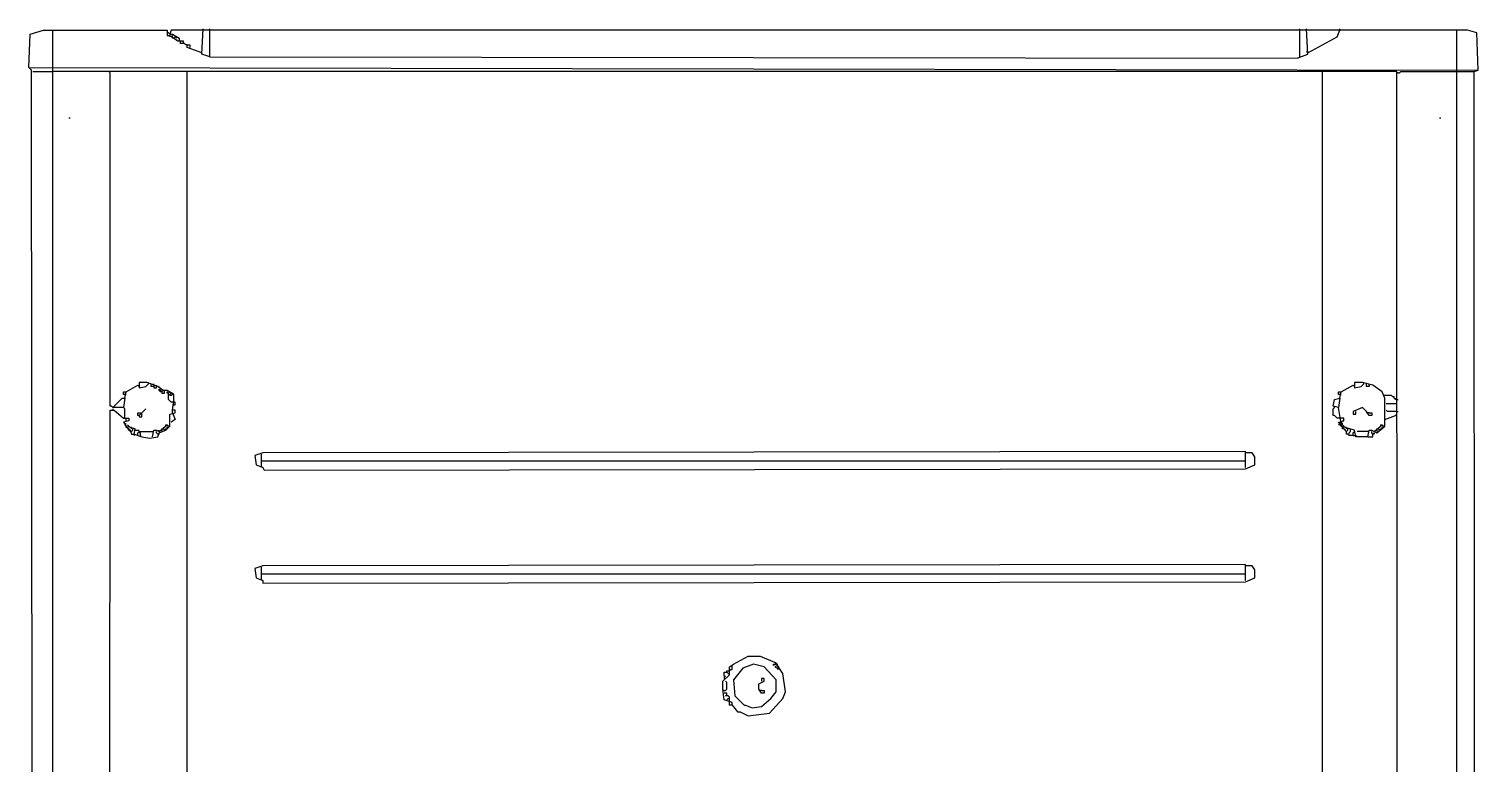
# Model space of a CAD drawing. Extents: x 3792242 to 5145247, y -1546315 to -1031918.
# Drawn here: x 3993048 to 3993818, y -1520809 to -1520419 of the extents above; entities that cross this region are included whole.
import ezdxf

# ---------------------------------------------------------------- set-up
doc = ezdxf.new("R2010")
doc.units = 0
doc.header["$MEASUREMENT"] = 0
doc.layers.add('ZZ-chladenie', color=133, linetype='CONTINUOUS')

msp = doc.modelspace()

# ---------------------------------------------------------------- linework, layer by layer
at = {"layer": 'ZZ-chladenie'}
for p, q in [((3993048.468, -1520439.647), (3993049.174, -1520421.996)), ((3993049.174, -1520421.996), (3993056.235, -1520419.877)), ((3993056.235, -1520419.877), (3993121.898, -1520419.877)), ((3993061.177, -1522107.345), (3993061.177, -1520419.877)), ((3993121.898, -1520419.877), (3993121.898, -1520422.701)), ((3993122.603, -1520421.289), (3993121.898, -1520421.289)), ((3993121.898, -1520422.701), (3993123.31, -1520422.701)), ((3993123.31, -1520421.996), (3993122.603, -1520421.289)), ((3993124.015, -1520419.877), (3993123.31, -1520421.996)), ((3993123.31, -1520421.996), (3993124.722, -1520421.996)), ((3993123.31, -1520422.701), (3993123.31, -1520423.408)), ((3993123.31, -1520422.701), (3993127.546, -1520425.526)), ((3993812.418, -1520419.877), (3993124.015, -1520419.877)), ((3993124.722, -1520421.996), (3993128.252, -1520424.114)), ((3993124.722, -1520423.408), (3993124.722, -1520422.701)), ((3993124.722, -1520424.114), (3993124.722, -1520423.408)), ((3993125.427, -1520424.114), (3993124.722, -1520424.114)), ((3993125.427, -1520424.114), (3993126.134, -1520423.408)), ((3993126.134, -1520423.408), (3993126.84, -1520424.114)), ((3993126.84, -1520424.82), (3993126.84, -1520425.526)), ((3993127.546, -1520425.526), (3993130.37, -1520425.526)), ((3993128.252, -1520424.114), (3993128.252, -1520425.526)), ((3993128.958, -1520426.938), (3993128.958, -1520425.526)), ((3993130.37, -1520425.526), (3993130.37, -1520426.938)), ((3993140.255, -1520432.587), (3993140.961, -1520419.172)), ((3993144.491, -1520433.999), (3993144.491, -1520419.172)), ((3993723.455, -1520433.999), (3993723.455, -1520419.172)), ((3993727.691, -1520432.587), (3993726.985, -1520419.172)), ((3993727.691, -1520431.88), (3993743.224, -1520423.408)), ((3993743.224, -1520423.408), (3993744.636, -1520419.877)), ((3993744.636, -1520419.877), (3993744.636, -1520419.172)), ((3993806.769, -1521486.018), (3993806.769, -1520419.877)), ((3993817.36, -1520421.289), (3993812.418, -1520419.877)), ((3993818.066, -1520441.059), (3993817.36, -1520421.289)), ((3993130.37, -1520426.938), (3993128.958, -1520426.938)), ((3993131.076, -1520426.938), (3993130.37, -1520426.938)), ((3993131.782, -1520427.644), (3993131.076, -1520426.938)), ((3993132.489, -1520427.644), (3993131.782, -1520427.644)), ((3993132.489, -1520429.056), (3993132.489, -1520427.644)), ((3993132.489, -1520427.644), (3993133.901, -1520427.644)), ((3993140.255, -1520431.88), (3993132.489, -1520429.056)), ((3993133.901, -1520427.644), (3993133.901, -1520429.056)), ((3993144.491, -1520433.999), (3993140.255, -1520432.587)), ((3993722.043, -1520434.704), (3993727.691, -1520432.587)), ((3993727.691, -1520431.88), (3993726.985, -1520431.175)), ((3993049.88, -1520441.059), (3993048.468, -1520439.647)), ((3993048.468, -1520439.647), (3993818.066, -1520441.059)), ((3993144.491, -1520433.999), (3993722.043, -1520434.704)), ((3993051.293, -1522107.345), (3993049.88, -1520441.059)), ((3993050.586, -1520441.765), (3993061.177, -1520441.765)), ((3993774.997, -1520441.765), (3993061.177, -1520441.765)), ((3993091.537, -1520442.471), (3993090.831, -1520441.765)), ((3993091.537, -1520619.691), (3993091.537, -1520442.471)), ((3993132.489, -1520818.797), (3993132.489, -1520441.765)), ((3993735.458, -1522107.345), (3993735.458, -1520441.765)), ((3993775.823, -1522107.345), (3993774.997, -1520441.765)), ((3993775.703, -1520442.471), (3993774.997, -1520442.471)), ((3993775.703, -1520442.471), (3993776.409, -1520442.471)), ((3993776.409, -1520442.471), (3993777.115, -1520441.765)), ((3993777.115, -1520441.765), (3993806.769, -1520441.765)), ((3993806.769, -1520441.765), (3993815.948, -1520441.765)), ((3993815.948, -1520441.765), (3993818.066, -1520441.059)), ((3993816.648, -1521961.65), (3993815.948, -1520441.765)), ((3993069.649, -1520466.477), (3993070.356, -1520466.477)), ((3993797.591, -1520466.477), (3993798.297, -1520466.477)), ((3993100.01, -1520611.924), (3993106.364, -1520608.394)), ((3993106.364, -1520608.394), (3993107.07, -1520609.1)), ((3993111.307, -1520606.982), (3993107.07, -1520606.982)), ((3993107.07, -1520606.982), (3993107.07, -1520609.806)), ((3993107.07, -1520609.806), (3993110.6, -1520609.1)), ((3993110.6, -1520609.1), (3993112.013, -1520607.688)), ((3993116.955, -1520609.1), (3993111.307, -1520606.982)), ((3993112.013, -1520607.688), (3993112.013, -1520606.982)), ((3993113.425, -1520609.1), (3993113.425, -1520607.688)), ((3993114.837, -1520609.1), (3993113.425, -1520609.1)), ((3993114.837, -1520608.394), (3993114.837, -1520607.688)), ((3993114.837, -1520608.394), (3993114.837, -1520609.1)), ((3993114.837, -1520609.1), (3993114.837, -1520609.806)), ((3993114.837, -1520609.806), (3993116.249, -1520609.806)), ((3993116.249, -1520609.1), (3993116.249, -1520608.394)), ((3993116.249, -1520609.806), (3993116.249, -1520609.1)), ((3993119.779, -1520611.218), (3993116.955, -1520609.1)), ((3993117.661, -1520609.806), (3993117.661, -1520609.1)), ((3993745.343, -1520611.924), (3993751.697, -1520608.394)), ((3993751.697, -1520608.394), (3993752.403, -1520609.1)), ((3993756.639, -1520606.982), (3993752.403, -1520606.982)), ((3993752.403, -1520606.982), (3993752.403, -1520609.806)), ((3993752.403, -1520609.806), (3993755.934, -1520609.1)), ((3993755.934, -1520609.1), (3993757.346, -1520607.688)), ((3993762.288, -1520608.394), (3993756.639, -1520606.982)), ((3993757.346, -1520607.688), (3993757.346, -1520606.982)), ((3993758.758, -1520609.1), (3993758.758, -1520607.688)), ((3993760.17, -1520609.1), (3993758.758, -1520609.1)), ((3993760.17, -1520608.394), (3993760.17, -1520607.688)), ((3993760.17, -1520608.394), (3993760.17, -1520609.1)), ((3993767.23, -1520611.924), (3993762.288, -1520608.394)), ((3993092.95, -1520620.397), (3993097.892, -1520615.454)), ((3993097.892, -1520615.454), (3993099.304, -1520615.454)), ((3993098.598, -1520613.336), (3993098.598, -1520611.924)), ((3993098.598, -1520611.924), (3993100.01, -1520611.924)), ((3993099.304, -1520613.336), (3993098.598, -1520613.336)), ((3993099.304, -1520615.454), (3993098.598, -1520620.397)), ((3993099.304, -1520615.454), (3993100.01, -1520611.924)), ((3993099.304, -1520613.336), (3993100.01, -1520613.336)), ((3993117.661, -1520611.218), (3993117.661, -1520610.512)), ((3993117.661, -1520610.512), (3993118.367, -1520611.218)), ((3993118.367, -1520611.924), (3993117.661, -1520611.218)), ((3993118.367, -1520611.218), (3993119.073, -1520610.512)), ((3993118.367, -1520611.218), (3993119.073, -1520611.924)), ((3993119.073, -1520611.924), (3993118.367, -1520611.924)), ((3993119.073, -1520610.512), (3993119.779, -1520611.218)), ((3993119.073, -1520611.924), (3993119.779, -1520611.218)), ((3993119.073, -1520611.924), (3993119.073, -1520612.63)), ((3993119.073, -1520612.63), (3993120.486, -1520612.63)), ((3993120.486, -1520611.218), (3993119.779, -1520611.218)), ((3993121.898, -1520611.218), (3993119.779, -1520611.218)), ((3993120.486, -1520611.924), (3993120.486, -1520611.218)), ((3993120.486, -1520612.63), (3993120.486, -1520611.924)), ((3993125.427, -1520613.336), (3993121.898, -1520611.218)), ((3993121.898, -1520612.63), (3993121.898, -1520611.924)), ((3993121.898, -1520611.924), (3993122.603, -1520612.63)), ((3993122.603, -1520612.63), (3993121.898, -1520612.63)), ((3993122.603, -1520612.63), (3993123.31, -1520611.924)), ((3993122.603, -1520616.16), (3993122.603, -1520612.63)), ((3993123.31, -1520616.866), (3993122.603, -1520616.16)), ((3993123.31, -1520611.924), (3993124.015, -1520612.63)), ((3993123.31, -1520613.336), (3993124.015, -1520612.63)), ((3993123.31, -1520614.042), (3993123.31, -1520613.336)), ((3993124.015, -1520614.042), (3993123.31, -1520614.042)), ((3993124.015, -1520617.572), (3993123.31, -1520616.866)), ((3993124.722, -1520612.63), (3993124.015, -1520612.63)), ((3993124.722, -1520613.336), (3993124.015, -1520614.042)), ((3993124.722, -1520617.572), (3993124.015, -1520617.572)), ((3993124.722, -1520613.336), (3993124.722, -1520612.63)), ((3993124.722, -1520621.809), (3993125.427, -1520616.866)), ((3993126.134, -1520617.572), (3993124.722, -1520617.572)), ((3993125.427, -1520616.866), (3993125.427, -1520613.336)), ((3993126.134, -1520618.985), (3993126.134, -1520617.572)), ((3993741.107, -1520619.691), (3993741.812, -1520616.16)), ((3993741.812, -1520616.16), (3993744.636, -1520615.454)), ((3993743.931, -1520613.336), (3993743.931, -1520611.924)), ((3993743.931, -1520611.924), (3993745.343, -1520611.924)), ((3993744.636, -1520613.336), (3993743.931, -1520613.336)), ((3993744.636, -1520615.454), (3993743.931, -1520620.397)), ((3993744.636, -1520615.454), (3993745.343, -1520611.924)), ((3993744.636, -1520613.336), (3993745.343, -1520613.336)), ((3993768.642, -1520615.454), (3993767.23, -1520611.924)), ((3993772.173, -1520614.042), (3993767.936, -1520614.042)), ((3993768.642, -1520626.751), (3993768.642, -1520615.454)), ((3993772.879, -1520614.748), (3993772.173, -1520614.042)), ((3993773.585, -1520614.748), (3993772.879, -1520614.748)), ((3993773.585, -1520615.454), (3993773.585, -1520614.748)), ((3993774.291, -1520616.16), (3993773.585, -1520615.454)), ((3993774.997, -1520616.16), (3993774.291, -1520615.454)), ((3993774.997, -1520616.16), (3993774.291, -1520616.16)), ((3993774.997, -1520616.16), (3993775.703, -1520616.16)), ((3993090.831, -1522107.345), (3993091.537, -1520621.809)), ((3993092.243, -1520619.691), (3993091.537, -1520619.691)), ((3993091.537, -1520621.809), (3993093.655, -1520621.809)), ((3993092.95, -1520620.397), (3993092.243, -1520619.691)), ((3993098.598, -1520620.397), (3993092.95, -1520620.397)), ((3993092.95, -1520621.103), (3993092.95, -1520621.809)), ((3993093.655, -1520621.809), (3993098.598, -1520626.045)), ((3993099.304, -1520621.103), (3993098.598, -1520620.397)), ((3993099.304, -1520626.045), (3993099.304, -1520621.103)), ((3993106.364, -1520624.633), (3993106.364, -1520623.221)), ((3993106.364, -1520623.221), (3993107.776, -1520623.221)), ((3993107.07, -1520624.633), (3993106.364, -1520624.633)), ((3993107.776, -1520623.927), (3993107.07, -1520624.633)), ((3993107.07, -1520624.633), (3993107.07, -1520625.339)), ((3993107.07, -1520625.339), (3993108.482, -1520625.339)), ((3993107.776, -1520623.221), (3993107.776, -1520623.927)), ((3993108.482, -1520623.221), (3993109.188, -1520622.515)), ((3993108.482, -1520625.339), (3993108.482, -1520623.221)), ((3993109.188, -1520622.515), (3993109.895, -1520621.809)), ((3993109.895, -1520621.809), (3993110.6, -1520621.103)), ((3993123.31, -1520623.927), (3993126.134, -1520623.221)), ((3993123.31, -1520630.282), (3993123.31, -1520623.927)), ((3993124.722, -1520618.985), (3993126.134, -1520618.985)), ((3993124.722, -1520623.221), (3993124.722, -1520621.809)), ((3993126.134, -1520621.809), (3993124.722, -1520621.809)), ((3993124.722, -1520623.221), (3993126.134, -1520626.751)), ((3993126.134, -1520623.221), (3993126.134, -1520621.809)), ((3993743.931, -1520620.397), (3993741.107, -1520619.691)), ((3993741.107, -1520621.103), (3993741.812, -1520620.397)), ((3993741.107, -1520624.633), (3993741.107, -1520621.103)), ((3993741.812, -1520624.633), (3993741.107, -1520624.633)), ((3993741.812, -1520620.397), (3993741.812, -1520619.691)), ((3993742.519, -1520625.339), (3993741.812, -1520624.633)), ((3993743.224, -1520626.045), (3993742.519, -1520625.339)), ((3993745.343, -1520628.869), (3993743.931, -1520620.397)), ((3993756.639, -1520620.397), (3993751.697, -1520622.515)), ((3993751.697, -1520622.515), (3993751.697, -1520623.927)), ((3993751.697, -1520623.927), (3993753.11, -1520623.927)), ((3993753.11, -1520623.927), (3993753.11, -1520622.515)), ((3993758.758, -1520622.515), (3993756.639, -1520620.397)), ((3993760.17, -1520624.633), (3993758.758, -1520622.515)), ((3993760.17, -1520623.221), (3993759.464, -1520623.221)), ((3993760.17, -1520623.221), (3993761.582, -1520623.221)), ((3993761.582, -1520624.633), (3993760.17, -1520624.633)), ((3993761.582, -1520623.221), (3993761.582, -1520624.633)), ((3993768.642, -1520626.751), (3993774.291, -1520624.633)), ((3993769.348, -1520618.278), (3993774.997, -1520618.278)), ((3993770.055, -1520622.515), (3993769.348, -1520621.809)), ((3993774.997, -1520622.515), (3993770.055, -1520622.515)), ((3993774.291, -1520624.633), (3993774.997, -1520623.927)), ((3993774.997, -1520622.515), (3993775.703, -1520622.515)), ((3993098.598, -1520626.045), (3993101.422, -1520626.045)), ((3993101.422, -1520627.457), (3993098.598, -1520628.163)), ((3993098.598, -1520628.163), (3993101.422, -1520632.399)), ((3993099.304, -1520629.575), (3993100.01, -1520628.869)), ((3993100.01, -1520630.282), (3993099.304, -1520629.575)), ((3993100.01, -1520627.457), (3993100.01, -1520626.045)), ((3993100.01, -1520630.987), (3993100.01, -1520630.282)), ((3993100.716, -1520630.987), (3993100.01, -1520630.987)), ((3993102.128, -1520630.987), (3993100.716, -1520629.575)), ((3993100.716, -1520630.987), (3993101.422, -1520630.282)), ((3993101.422, -1520631.694), (3993100.716, -1520630.987)), ((3993101.422, -1520626.045), (3993101.422, -1520627.457)), ((3993101.422, -1520630.282), (3993102.128, -1520630.987)), ((3993102.128, -1520632.399), (3993101.422, -1520631.694)), ((3993101.422, -1520632.399), (3993102.128, -1520632.399)), ((3993102.834, -1520630.987), (3993102.128, -1520630.987)), ((3993104.952, -1520631.694), (3993102.128, -1520630.987)), ((3993102.128, -1520633.106), (3993102.128, -1520632.399)), ((3993102.128, -1520632.399), (3993102.834, -1520634.518)), ((3993102.834, -1520633.106), (3993102.128, -1520633.106)), ((3993102.834, -1520631.694), (3993102.834, -1520630.987)), ((3993102.834, -1520633.106), (3993103.54, -1520632.399)), ((3993103.54, -1520632.399), (3993103.54, -1520631.694)), ((3993104.246, -1520634.518), (3993104.952, -1520631.694)), ((3993104.952, -1520632.399), (3993107.07, -1520632.399)), ((3993106.364, -1520633.811), (3993107.07, -1520633.106)), ((3993107.07, -1520633.106), (3993114.131, -1520633.106)), ((3993114.131, -1520635.93), (3993114.837, -1520632.399)), ((3993114.837, -1520632.399), (3993116.249, -1520632.399)), ((3993116.249, -1520632.399), (3993117.661, -1520633.106)), ((3993116.249, -1520633.811), (3993116.249, -1520633.106)), ((3993117.661, -1520633.106), (3993121.898, -1520629.575)), ((3993117.661, -1520633.106), (3993117.661, -1520632.399)), ((3993117.661, -1520633.811), (3993121.191, -1520632.399)), ((3993119.073, -1520632.399), (3993119.073, -1520631.694)), ((3993119.073, -1520631.694), (3993119.779, -1520631.694)), ((3993119.073, -1520632.399), (3993119.073, -1520633.106)), ((3993119.779, -1520631.694), (3993120.486, -1520630.987)), ((3993119.779, -1520631.694), (3993120.486, -1520632.399)), ((3993120.486, -1520630.987), (3993121.191, -1520630.282)), ((3993120.486, -1520632.399), (3993121.191, -1520631.694)), ((3993121.191, -1520630.282), (3993121.191, -1520629.575)), ((3993121.191, -1520629.575), (3993121.898, -1520629.575)), ((3993121.191, -1520632.399), (3993123.31, -1520630.282)), ((3993121.191, -1520631.694), (3993121.898, -1520631.694)), ((3993122.603, -1520630.282), (3993121.898, -1520629.575)), ((3993121.898, -1520630.987), (3993122.603, -1520630.282)), ((3993121.898, -1520631.694), (3993121.898, -1520630.987)), ((3993126.134, -1520626.751), (3993124.015, -1520628.163)), ((3993744.636, -1520626.045), (3993743.224, -1520626.045)), ((3993748.167, -1520633.106), (3993743.931, -1520628.163)), ((3993743.931, -1520628.163), (3993745.343, -1520628.163)), ((3993744.636, -1520629.575), (3993743.931, -1520629.575)), ((3993745.343, -1520626.045), (3993744.636, -1520626.045)), ((3993745.343, -1520630.282), (3993744.636, -1520629.575)), ((3993746.755, -1520626.045), (3993745.343, -1520626.045)), ((3993745.343, -1520628.163), (3993746.049, -1520627.457)), ((3993746.049, -1520628.869), (3993745.343, -1520628.163)), ((3993747.461, -1520630.987), (3993745.343, -1520628.869)), ((3993746.049, -1520630.987), (3993745.343, -1520630.282)), ((3993746.049, -1520627.457), (3993746.755, -1520627.457)), ((3993746.049, -1520629.575), (3993746.049, -1520628.869)), ((3993746.049, -1520630.987), (3993746.755, -1520630.282)), ((3993746.049, -1520631.694), (3993746.049, -1520630.987)), ((3993746.755, -1520631.694), (3993746.049, -1520631.694)), ((3993746.755, -1520627.457), (3993746.755, -1520626.045)), ((3993746.755, -1520630.282), (3993747.461, -1520630.987)), ((3993747.461, -1520632.399), (3993746.755, -1520631.694)), ((3993748.167, -1520630.987), (3993747.461, -1520630.987)), ((3993752.403, -1520632.399), (3993747.461, -1520630.987)), ((3993748.167, -1520633.106), (3993747.461, -1520632.399)), ((3993748.167, -1520631.694), (3993748.167, -1520630.987)), ((3993748.167, -1520633.106), (3993748.873, -1520632.399)), ((3993748.167, -1520634.518), (3993748.167, -1520633.106)), ((3993748.873, -1520632.399), (3993748.873, -1520631.694)), ((3993749.579, -1520633.811), (3993750.285, -1520633.106)), ((3993750.285, -1520632.399), (3993750.285, -1520631.694)), ((3993750.285, -1520633.106), (3993750.285, -1520632.399)), ((3993751.697, -1520633.811), (3993752.403, -1520633.106)), ((3993753.11, -1520635.93), (3993752.403, -1520632.399)), ((3993752.403, -1520633.106), (3993752.403, -1520633.811)), ((3993759.464, -1520633.106), (3993753.815, -1520633.106)), ((3993759.464, -1520635.93), (3993760.17, -1520632.399)), ((3993760.17, -1520632.399), (3993761.582, -1520632.399)), ((3993761.582, -1520632.399), (3993764.406, -1520633.811)), ((3993761.582, -1520633.811), (3993761.582, -1520633.106)), ((3993762.994, -1520633.106), (3993767.23, -1520629.575)), ((3993764.406, -1520633.811), (3993768.642, -1520630.282)), ((3993764.406, -1520632.399), (3993764.406, -1520631.694)), ((3993764.406, -1520631.694), (3993765.112, -1520631.694)), ((3993764.406, -1520632.399), (3993764.406, -1520633.106)), ((3993765.112, -1520631.694), (3993765.818, -1520630.987)), ((3993765.112, -1520631.694), (3993765.818, -1520632.399)), ((3993765.818, -1520630.987), (3993766.524, -1520630.282)), ((3993765.818, -1520632.399), (3993766.524, -1520631.694)), ((3993766.524, -1520630.282), (3993766.524, -1520629.575)), ((3993766.524, -1520629.575), (3993767.23, -1520629.575)), ((3993766.524, -1520631.694), (3993767.23, -1520631.694)), ((3993767.936, -1520630.282), (3993767.23, -1520629.575)), ((3993767.23, -1520630.987), (3993767.936, -1520630.282)), ((3993767.23, -1520631.694), (3993767.23, -1520630.987)), ((3993768.642, -1520630.282), (3993768.642, -1520626.751)), ((3993102.834, -1520634.518), (3993104.246, -1520634.518)), ((3993104.246, -1520634.518), (3993104.246, -1520635.223)), ((3993104.246, -1520634.518), (3993108.482, -1520635.93)), ((3993106.364, -1520635.223), (3993106.364, -1520633.811)), ((3993107.776, -1520633.811), (3993107.07, -1520633.811)), ((3993107.776, -1520635.223), (3993107.776, -1520633.811)), ((3993107.776, -1520635.223), (3993107.776, -1520635.93)), ((3993108.482, -1520635.93), (3993112.719, -1520636.636)), ((3993112.719, -1520636.636), (3993116.955, -1520635.93)), ((3993116.955, -1520634.518), (3993116.249, -1520633.811)), ((3993116.955, -1520635.93), (3993117.661, -1520633.811)), ((3993116.955, -1520634.518), (3993117.661, -1520634.518)), ((3993117.661, -1520634.518), (3993117.661, -1520633.811)), ((3993748.873, -1520634.518), (3993748.167, -1520634.518)), ((3993749.579, -1520635.223), (3993748.873, -1520634.518)), ((3993749.579, -1520634.518), (3993749.579, -1520633.811)), ((3993751.697, -1520635.223), (3993749.579, -1520635.223)), ((3993751.697, -1520635.223), (3993751.697, -1520633.811)), ((3993751.697, -1520635.223), (3993753.11, -1520635.223)), ((3993753.11, -1520635.223), (3993753.815, -1520635.93)), ((3993759.464, -1520635.93), (3993753.11, -1520635.93)), ((3993759.464, -1520635.93), (3993762.288, -1520635.93)), ((3993762.288, -1520634.518), (3993761.582, -1520633.811)), ((3993762.288, -1520634.518), (3993762.994, -1520633.811)), ((3993762.288, -1520635.93), (3993762.288, -1520634.518)), ((3993762.994, -1520634.518), (3993762.288, -1520634.518)), ((3993762.994, -1520633.811), (3993762.994, -1520634.518)), ((3993172.733, -1520644.402), (3993168.497, -1520645.814)), ((3993168.497, -1520645.814), (3993169.203, -1520650.757)), ((3993172.028, -1520651.463), (3993172.028, -1520645.109)), ((3993172.028, -1520648.639), (3993694.507, -1520648.639)), ((3993694.507, -1520643.697), (3993172.733, -1520644.402)), ((3993694.507, -1520652.169), (3993694.507, -1520643.697)), ((3993698.037, -1520644.402), (3993694.507, -1520644.402)), ((3993699.449, -1520646.521), (3993698.037, -1520644.402)), ((3993699.449, -1520650.757), (3993699.449, -1520646.521)), ((3993169.203, -1520650.757), (3993172.733, -1520652.169)), ((3993172.028, -1520651.463), (3993172.028, -1520652.169)), ((3993172.733, -1520652.169), (3993173.44, -1520653.581)), ((3993173.44, -1520653.581), (3993694.507, -1520652.875)), ((3993694.507, -1520652.875), (3993699.449, -1520650.757)), ((3993172.733, -1520704.417), (3993168.497, -1520705.829)), ((3993168.497, -1520705.829), (3993169.203, -1520710.772)), ((3993172.028, -1520711.477), (3993172.028, -1520705.123)), ((3993172.028, -1520708.653), (3993694.507, -1520708.653)), ((3993694.507, -1520703.711), (3993172.733, -1520704.417)), ((3993694.507, -1520712.184), (3993694.507, -1520703.711)), ((3993698.037, -1520704.417), (3993694.507, -1520704.417)), ((3993699.449, -1520706.535), (3993698.037, -1520704.417)), ((3993699.449, -1520710.772), (3993699.449, -1520706.535)), ((3993169.203, -1520710.772), (3993172.733, -1520712.184)), ((3993172.028, -1520711.477), (3993172.028, -1520712.184)), ((3993172.733, -1520712.184), (3993172.733, -1520713.596)), ((3993172.733, -1520713.596), (3993694.507, -1520712.89)), ((3993694.507, -1520712.89), (3993699.449, -1520710.772)), ((3993422.676, -1520756.665), (3993430.443, -1520752.429)), ((3993430.443, -1520752.429), (3993436.797, -1520752.429)), ((3993436.797, -1520752.429), (3993445.27, -1520755.959)), ((3993445.27, -1520755.959), (3993443.858, -1520757.371)), ((3993417.028, -1520765.843), (3993420.558, -1520762.314)), ((3993417.734, -1520763.019), (3993417.734, -1520760.901)), ((3993417.734, -1520760.901), (3993419.146, -1520760.901)), ((3993417.734, -1520763.019), (3993418.44, -1520763.019)), ((3993418.44, -1520763.019), (3993417.734, -1520763.726)), ((3993417.734, -1520763.726), (3993417.734, -1520764.431)), ((3993419.146, -1520760.901), (3993419.146, -1520760.195)), ((3993419.146, -1520760.195), (3993420.558, -1520760.195)), ((3993419.146, -1520760.901), (3993419.852, -1520761.607)), ((3993419.852, -1520761.607), (3993420.558, -1520761.607)), ((3993420.558, -1520758.077), (3993422.676, -1520756.665)), ((3993420.558, -1520762.314), (3993420.558, -1520758.077)), ((3993420.558, -1520760.195), (3993421.264, -1520759.489)), ((3993421.264, -1520759.489), (3993421.97, -1520759.489)), ((3993421.97, -1520758.077), (3993421.97, -1520757.371)), ((3993421.97, -1520759.489), (3993421.97, -1520758.077)), ((3993427.618, -1520758.783), (3993422.676, -1520765.138)), ((3993433.267, -1520756.665), (3993427.618, -1520758.783)), ((3993438.916, -1520758.077), (3993433.267, -1520756.665)), ((3993445.27, -1520765.138), (3993438.916, -1520758.077)), ((3993443.858, -1520757.371), (3993443.858, -1520756.665)), ((3993443.858, -1520756.665), (3993445.27, -1520756.665)), ((3993445.976, -1520757.371), (3993444.564, -1520758.077)), ((3993444.564, -1520758.077), (3993447.388, -1520759.489)), ((3993445.976, -1520756.665), (3993445.27, -1520756.665)), ((3993445.976, -1520757.371), (3993445.976, -1520756.665)), ((3993446.682, -1520758.077), (3993445.976, -1520757.371)), ((3993448.8, -1520761.607), (3993445.976, -1520757.371)), ((3993445.976, -1520758.783), (3993446.682, -1520758.077)), ((3993445.976, -1520758.783), (3993445.976, -1520759.489)), ((3993450.212, -1520771.492), (3993448.8, -1520761.607)), ((3993417.028, -1520770.08), (3993417.028, -1520765.843)), ((3993417.734, -1520775.729), (3993417.028, -1520770.08)), ((3993417.734, -1520770.786), (3993417.028, -1520770.786)), ((3993417.734, -1520764.431), (3993418.44, -1520764.431)), ((3993417.734, -1520770.786), (3993418.44, -1520770.786)), ((3993419.146, -1520766.55), (3993418.44, -1520765.843)), ((3993418.44, -1520770.786), (3993419.146, -1520770.08)), ((3993419.146, -1520770.08), (3993419.146, -1520766.55)), ((3993422.676, -1520765.138), (3993423.382, -1520773.61)), ((3993436.092, -1520767.255), (3993438.916, -1520765.843)), ((3993436.092, -1520770.08), (3993436.092, -1520767.255)), ((3993437.504, -1520772.198), (3993436.092, -1520770.08)), ((3993437.504, -1520770.786), (3993436.797, -1520770.786)), ((3993438.916, -1520764.431), (3993437.504, -1520764.431)), ((3993437.504, -1520764.431), (3993437.504, -1520765.843)), ((3993437.504, -1520770.786), (3993438.916, -1520770.786)), ((3993438.916, -1520765.843), (3993438.916, -1520764.431)), ((3993438.916, -1520770.786), (3993438.916, -1520772.198)), ((3993442.446, -1520775.022), (3993445.27, -1520771.492)), ((3993445.27, -1520771.492), (3993445.27, -1520765.138)), ((3993448.8, -1520775.022), (3993450.212, -1520771.492)), ((3993419.146, -1520772.198), (3993417.734, -1520772.198)), ((3993421.97, -1520777.141), (3993417.734, -1520775.729)), ((3993418.44, -1520773.61), (3993419.146, -1520772.904)), ((3993419.852, -1520773.61), (3993418.44, -1520773.61)), ((3993419.146, -1520772.904), (3993419.146, -1520772.198)), ((3993419.146, -1520775.729), (3993419.852, -1520775.022)), ((3993420.558, -1520774.317), (3993419.852, -1520773.61)), ((3993419.852, -1520775.022), (3993420.558, -1520775.022)), ((3993420.558, -1520777.141), (3993420.558, -1520774.317)), ((3993420.558, -1520778.553), (3993420.558, -1520777.141)), ((3993421.97, -1520778.553), (3993420.558, -1520778.553)), ((3993421.97, -1520778.553), (3993421.97, -1520777.141)), ((3993421.97, -1520778.553), (3993422.676, -1520779.259)), ((3993421.97, -1520778.553), (3993424.794, -1520782.083)), ((3993423.382, -1520773.61), (3993428.325, -1520778.553)), ((3993428.325, -1520778.553), (3993429.03, -1520778.553)), ((3993429.03, -1520778.553), (3993432.561, -1520779.965)), ((3993432.561, -1520779.965), (3993437.504, -1520779.259)), ((3993438.916, -1520772.198), (3993437.504, -1520772.198)), ((3993437.504, -1520779.259), (3993442.446, -1520775.022)), ((3993441.74, -1520782.789), (3993448.8, -1520775.022)), ((3993424.794, -1520782.083), (3993426.206, -1520782.083)), ((3993426.206, -1520782.083), (3993430.443, -1520784.201)), ((3993430.443, -1520784.201), (3993441.74, -1520782.789))]:
    msp.add_line(p, q, dxfattribs=at)

doc.saveas('drawing.dxf')
